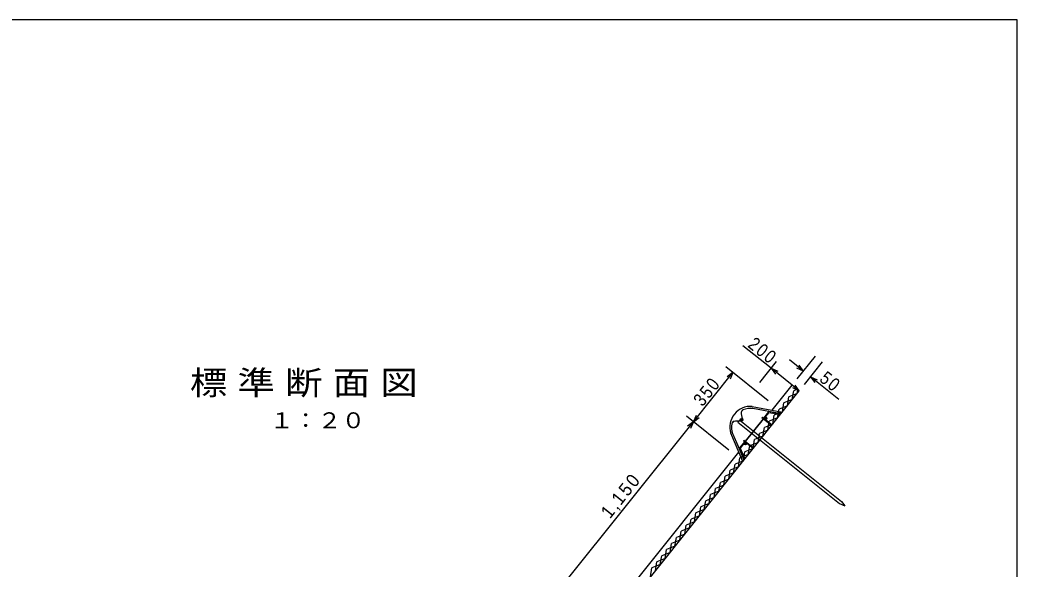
# Model space of a CAD drawing. Units: millimetres at full size, sheet at 1:20; details may follow other scales. Extents: x -7610 to 7610, y -5340 to 5340.
# Drawn here: x 2093 to 7610, y 2302 to 5340 of the extents above; entities that cross this region are included whole.
import ezdxf
from ezdxf.enums import TextEntityAlignment as Align

# ---------------------------------------------------------------- set-up
doc = ezdxf.new("R2010")
doc.units = ezdxf.units.MM
doc.header["$LTSCALE"] = 20
for name, color, linetype in [('1-0_法面', 3, 'Continuous'), ('1-1_法枠', 5, 'Continuous'), ('1-3_鉄筋', 2, 'Continuous'), ('1-4_菱形金網', 4, 'Continuous'), ('1-6_主アンカー', 2, 'Continuous'), ('1-7_寸法', 7, 'Continuous'), ('1-9_表題', 6, 'Continuous'), ('3-0', 2, 'Continuous')]:
    doc.layers.add(name, color=color, linetype=linetype)
doc.layers.add('1-2_ｅフレーム', color=1, linetype='Continuous', lineweight=18)
doc.layers.add('1-5_鉄筋受', color=3, linetype='Continuous', lineweight=18)
doc.styles.add('HGPｺﾞｼｯｸE', font='')
doc.styles.get('HGPｺﾞｼｯｸE').set_extended_font_data('HGPｺﾞｼｯｸE')

msp = doc.modelspace()

# ---------------------------------------------------------------- linework, layer by layer
at = {"layer": '1-0_法面'}
for p, q in [((6255.84, 3181.25), (6366.2, 3319.2)), ((3281.77, -616.37), (6405.25, 3287.97)), ((5318.8, 2009.95), (6070.52, 2949.59))]:
    msp.add_line(p, q, dxfattribs=at)
at = {"layer": '1-1_法枠'}
for p, q in [((6144.44, 3202.07), (6311.54, 3170.84)), ((6092.9, 2897.54), (6025.75, 3053.71))]:
    msp.add_line(p, q, dxfattribs=at)
msp.add_arc((6136.04, 3087.13), 115.25, 85.82292, 196.85708, dxfattribs=at)
at = {"layer": '1-2_ｅフレーム'}
for p, q in [((6147.9, 3190.03), (6304.88, 3160.77)), ((6148.3, 3192.29), (6305.3, 3163.03)), ((6305.3, 3163.03), (6304.88, 3160.77)), ((6036.13, 3052.09), (6099.15, 2905.34)), ((6038.26, 3052.97), (6101.26, 2906.25)), ((6099.15, 2905.34), (6101.26, 2906.25))]:
    msp.add_line(p, q, dxfattribs=at)
for centre, radius, start, end in [((6172.42, 3168.2), 89.22, 177.66129, 203.94481), ((6104.95, 3163.88), 23.1, 117.01991, 159.84228), ((6172.42, 3168.2), 86.92, 177.90384, 203.88592), ((6104.95, 3163.88), 20.8, 117.09168, 158.86772), ((6133.87, 3102.55), 90.89, 80.86722, 115.69567), ((6133.87, 3102.55), 88.59, 80.88561, 115.67814), ((6120.52, 3085.87), 90.89, 166.98433, 201.81278), ((6120.52, 3085.87), 88.59, 167.00186, 201.79439), ((6054.34, 3100.62), 23.1, 122.83772, 165.66009), ((6054.34, 3100.62), 20.8, 123.81228, 165.58832), ((6064.94, 3033.85), 89.22, 78.73519, 105.01871), ((6064.94, 3033.85), 86.92, 77.943, 104.77616), ((6084.41, 3128.44), 7.38, 253.92944, 28.75056), ((6084.41, 3128.44), 9.68, 262.19381, 28.13673)]:
    msp.add_arc(centre, radius, start, end, dxfattribs=at)
at = {"layer": '1-3_鉄筋'}
for p, q in [((6079.7, 3124.26), (6079.03, 3130.25)), ((6082.47, 3121.94), (6081.23, 3133.12)), ((6085.05, 3121.39), (6083.62, 3134.22)), ((6087.51, 3121.86), (6086.13, 3134.31)), ((6089.85, 3123.46), (6088.76, 3133.26)), ((6214.77, 3131.14), (6213.88, 3139.13)), ((6217.46, 3129.5), (6216.15, 3141.33)), ((6220.01, 3129.23), (6218.57, 3142.15)), ((6222.44, 3129.96), (6221.11, 3141.97)), ((6224.73, 3131.98), (6223.79, 3140.5)), ((6102.07, 2990.86), (6101.25, 2998.25)), ((6104.79, 2989.02), (6103.5, 3000.65)), ((6107.34, 2988.66), (6105.91, 3001.56)), ((6109.79, 2989.29), (6108.43, 3001.47)), ((6112.09, 2991.16), (6111.1, 3000.16))]:
    msp.add_line(p, q, dxfattribs=at)
for centre in [(6085.09, 3127.89), (6219.4, 3135.7), (6106.96, 2995.14)]:
    msp.add_circle(centre, 6.5, dxfattribs=at)
at = {"layer": '1-4_菱形金網'}
for p, q in [((6339.54, 3205.83), (6347.07, 3255.26)), ((6393.64, 3273.46), (6347.07, 3255.26)), ((6366.59, 3239.64), (6374.12, 3289.07)), ((6394.11, 3296.88), (6374.12, 3289.07)), ((6393.64, 3273.46), (6396.87, 3294.67)), ((6339.54, 3205.83), (6292.97, 3187.64)), ((6312.49, 3172.02), (6320.02, 3221.45)), ((6366.59, 3239.64), (6320.02, 3221.45)), ((6258.39, 3104.39), (6265.92, 3153.82)), ((6312.49, 3172.02), (6265.92, 3153.82)), ((6285.44, 3138.21), (6292.97, 3187.64)), ((6258.39, 3104.39), (6211.82, 3086.2)), ((6231.34, 3070.58), (6238.87, 3120.01)), ((6285.44, 3138.21), (6238.87, 3120.01)), ((6204.29, 3036.77), (6157.72, 3018.57)), ((6177.24, 3002.96), (6184.77, 3052.39)), ((6231.34, 3070.58), (6184.77, 3052.39)), ((6204.29, 3036.77), (6211.82, 3086.2)), ((6123.14, 2935.33), (6130.67, 2984.76)), ((6177.24, 3002.96), (6130.67, 2984.76)), ((6150.19, 2969.14), (6157.72, 3018.57)), ((6123.14, 2935.33), (6076.57, 2917.14)), ((6096.09, 2901.52), (6103.62, 2950.95)), ((6150.19, 2969.14), (6103.62, 2950.95)), ((6041.99, 2833.9), (6049.52, 2883.33)), ((6096.09, 2901.52), (6049.52, 2883.32)), ((6069.04, 2867.71), (6076.57, 2917.14)), ((5987.89, 2766.27), (5995.42, 2815.7)), ((6041.99, 2833.9), (5995.42, 2815.7)), ((6014.94, 2800.08), (6022.47, 2849.51)), ((6069.04, 2867.71), (6022.47, 2849.51)), ((5987.89, 2766.27), (5941.32, 2748.08)), ((5960.84, 2732.46), (5968.37, 2781.89)), ((6014.94, 2800.08), (5968.37, 2781.89)), ((5906.74, 2664.83), (5914.27, 2714.26)), ((5960.84, 2732.46), (5914.27, 2714.26)), ((5933.79, 2698.65), (5941.32, 2748.08)), ((5906.74, 2664.83), (5860.17, 2646.64)), ((5879.69, 2631.02), (5887.22, 2680.45)), ((5933.79, 2698.65), (5887.22, 2680.45)), ((5852.64, 2597.21), (5806.07, 2579.01)), ((5825.59, 2563.4), (5833.12, 2612.83)), ((5879.69, 2631.02), (5833.12, 2612.83)), ((5852.64, 2597.21), (5860.17, 2646.64)), ((5771.49, 2495.77), (5779.02, 2545.2)), ((5825.59, 2563.4), (5779.02, 2545.2)), ((5798.54, 2529.58), (5806.07, 2579.01)), ((5771.49, 2495.77), (5724.92, 2477.58)), ((5744.44, 2461.96), (5751.97, 2511.39)), ((5798.54, 2529.58), (5751.97, 2511.39)), ((5717.39, 2428.15), (5670.82, 2409.95)), ((5690.34, 2394.33), (5697.87, 2443.76)), ((5744.44, 2461.96), (5697.87, 2443.76)), ((5717.39, 2428.15), (5724.92, 2477.58)), ((5636.24, 2326.71), (5643.77, 2376.14)), ((5690.34, 2394.33), (5643.77, 2376.14)), ((5663.29, 2360.52), (5670.82, 2409.95)), ((5636.24, 2326.71), (5589.67, 2308.51)), ((5609.19, 2292.9), (5616.72, 2342.33)), ((5663.29, 2360.52), (5616.72, 2342.33)), ((5582.14, 2259.08), (5589.67, 2308.51))]:
    msp.add_line(p, q, dxfattribs=at)
at = {"layer": '1-5_鉄筋受'}
for p, q in [((6210.3, 3134.65), (6236.26, 3167.09)), ((6299.33, 3155.57), (6236.26, 3167.09)), ((6299.33, 3155.57), (6300.21, 3159.43)), ((6204.68, 3134.03), (6105.35, 3009.87)), ((6108.48, 3007.37), (6207.81, 3131.53)), ((6198.4, 3139.06), (6200.89, 3142.18)), ((6251.89, 3096.27), (6198.4, 3139.06)), ((6254.38, 3099.39), (6200.89, 3142.18)), ((6251.89, 3096.27), (6254.38, 3099.39)), ((6102.86, 3006.75), (6075.3, 2972.31)), ((6080.05, 2971.84), (6105.98, 3004.25)), ((6096.57, 3011.78), (6099.07, 3014.9)), ((6150.06, 2968.99), (6096.57, 3011.78)), ((6152.56, 2972.11), (6099.07, 3014.9)), ((6101.57, 2911.13), (6075.3, 2972.31)), ((6105.14, 2912.84), (6080.05, 2971.84)), ((6150.06, 2968.99), (6152.56, 2972.11)), ((6105.14, 2912.84), (6101.57, 2911.13))]:
    msp.add_line(p, q, dxfattribs=at)
msp.add_lwpolyline([(6300.21, 3159.43), (6234.76, 3171.63), (6207.18, 3137.15)], dxfattribs=at)
at = {"layer": '1-6_主アンカー'}
for p, q in [((6065.96, 3114.38), (6075.96, 3126.88)), ((6075.96, 3126.88), (6638.29, 2677)), ((6638.29, 2677), (6656.61, 2652.11))]:
    msp.add_line(p, q, dxfattribs=at)
msp.add_lwpolyline([(6065.96, 3114.38), (6628.3, 2664.51), (6656.61, 2652.11)], dxfattribs=at)
at = {"layer": '1-7_寸法'}
for p, q in [((6394.15, 3354.14), (6495.29, 3480.57)), ((6233.46, 3233.31), (5999.2, 3420.72)), ((6186.6, 3334.82), (6279.1, 3450.44)), ((6428.67, 3397.29), (6350.59, 3459.76)), ((6428.67, 3397.29), (6404.97, 3429.51)), ((6433.2, 3322.91), (6534.34, 3449.33)), ((6038.24, 3389.48), (6006.02, 3365.78)), ((6038.24, 3389.48), (6022.19, 3352.85)), ((6249.07, 3412.91), (6285.71, 3396.86)), ((6249.07, 3412.91), (6272.78, 3380.69)), ((6428.67, 3397.29), (6392.04, 3413.34)), ((6623.89, 3241.12), (6467.72, 3366.06)), ((6467.72, 3366.06), (6504.35, 3350)), ((6467.72, 3366.06), (6491.42, 3333.84)), ((6405.25, 3287.97), (6381.54, 3320.19)), ((6405.25, 3287.97), (6368.61, 3304.02)), ((6014.81, 2960.01), (5780.55, 3147.41)), ((5819.6, 3116.18), (5835.65, 3152.82)), ((5819.6, 3116.18), (5787.38, 3092.48)), ((5819.6, 3116.18), (5803.54, 3079.54)), ((5819.6, 3116.18), (5851.82, 3139.88))]:
    msp.add_line(p, q, dxfattribs=at)
for points in [[(6405.25, 3287.97), (6249.07, 3412.91), (6092.9, 3537.85)], [(3945.51, 773.57), (4164.15, 1046.88), (4882.55, 1944.88), (5101.2, 2218.18), (5819.6, 3116.18), (6038.24, 3389.48)]]:
    msp.add_lwpolyline(points, dxfattribs=at)
at = {"layer": '3-0', "color": 1}
for p, q in [((7610, 5340), (-7610, 5340)), ((7610, -5340), (7610, 5340))]:
    msp.add_line(p, q, dxfattribs=at)

# ---------------------------------------------------------------- texts
at = {"layer": '1-7_寸法', "color": 3, "char_height": 73.31, "attachment_point": 7, "style": 'HGPｺﾞｼｯｸE'}
for s, insert, rotation in [('\\T1.21;\\W0.85;200', (6114.76, 3533.16), 321.34), ('\\T1.21;\\W0.85;50', (6511.06, 3344.19), 321.34), ('\\T1.21;\\W0.85;350', (5871.13, 3196.61), 51.34), ('\\T1.22;\\W0.95;1,150', (5368.25, 2568.01), 51.34)]:
    msp.add_mtext(s, dxfattribs=dict(at, insert=insert, rotation=rotation))
at = {"layer": '1-9_表題', "style": 'HGPｺﾞｼｯｸE', "width": 1.15}
msp.add_text('標 準 断 面 図', height=132, dxfattribs=at).set_placement((3033.59, 3227.61), align=Align.BOTTOM_LEFT)
at = {"layer": '1-9_表題', "color": 3, "style": 'HGPｺﾞｼｯｸE', "width": 1.1}
msp.add_text('１：２０', height=87.98, dxfattribs=at).set_placement((3476.16, 3054.97), align=Align.BOTTOM_LEFT)

doc.saveas('drawing.dxf')
